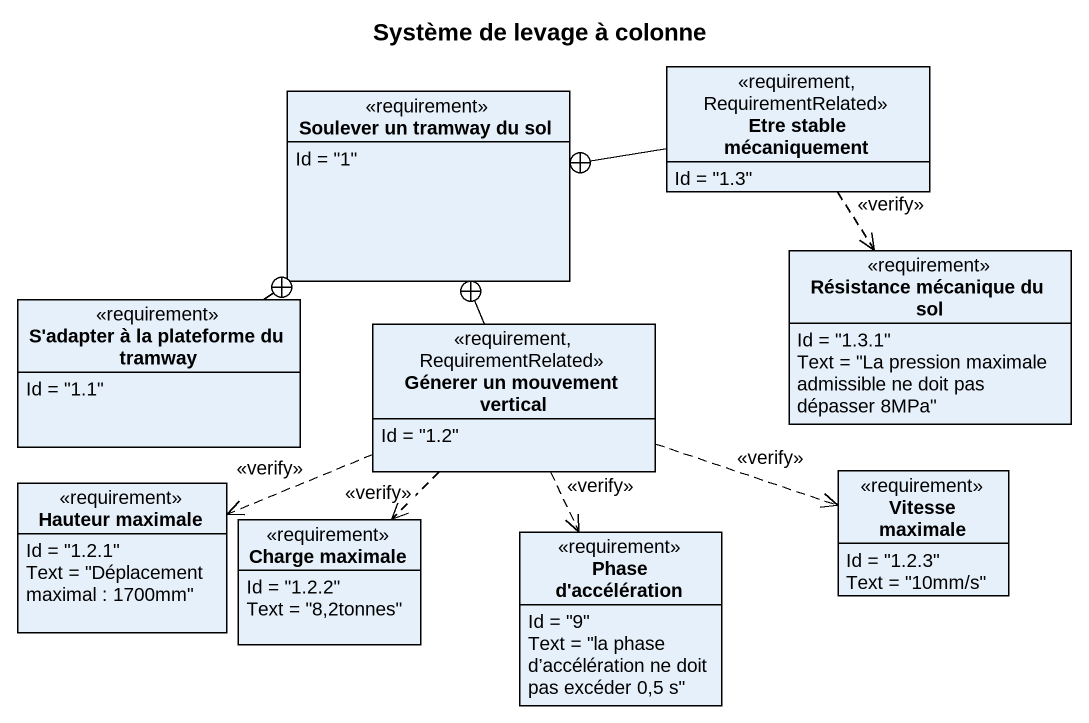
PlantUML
@startuml
title Système de levage à colonne
hide circle
hide empty members
class "Etre stable mécaniquement" as Etre_stable_mécaniquement <<requirement, RequirementRelated>> {
  Id = "1.3"
}
class "Soulever un tramway du sol" as Soulever_un_tramway_du_sol <<requirement>> {
  Id = "1"
}
class "S'adapter à la plateforme du tramway" as S_adapter_à_la_plateforme <<requirement>> {
  Id = "1.1"
}
class "Résistance mécanique du sol" as Résistance_mécanique_du_sol <<requirement>> {
  Id = "1.3.1"
  Text = "La pression maximale admissible ne doit pas dépasser 8MPa"
}
class "Génerer un mouvement vertical" as Génerer_un_mouvement <<requirement, RequirementRelated>> {
  Id = "1.2"
}
class "Hauteur maximale" as Hauteur_maximale <<requirement>> {
  Id = "1.2.1"
  Text = "Déplacement maximal : 1700mm"
}
class "Charge maximale" as Charge_maximale <<requirement>> {
  Id = "1.2.2"
  Text = "8,2tonnes"
}
class "Phase d'accélération" as Phase_d_accélération <<requirement>> {
  Id = "9"
  Text = "la phase d’accélération ne doit pas excéder 0,5 s"
}
class "Vitesse maximale" as Vitesse_maximale <<requirement>> {
  Id = "1.2.3"
  Text = "10mm/s"
}
Etre_stable_mécaniquement -left-+ Soulever_un_tramway_du_sol
Etre_stable_mécaniquement ..> Résistance_mécanique_du_sol : <<verify>>
S_adapter_à_la_plateforme -up-+ Soulever_un_tramway_du_sol
Génerer_un_mouvement -up-+ Soulever_un_tramway_du_sol
Génerer_un_mouvement .left.> Hauteur_maximale : <<verify>>
Génerer_un_mouvement ..> Charge_maximale : <<verify>>
Génerer_un_mouvement ..> Phase_d_accélération : <<verify>>
Génerer_un_mouvement .right.> Vitesse_maximale : <<verify>>
@enduml
